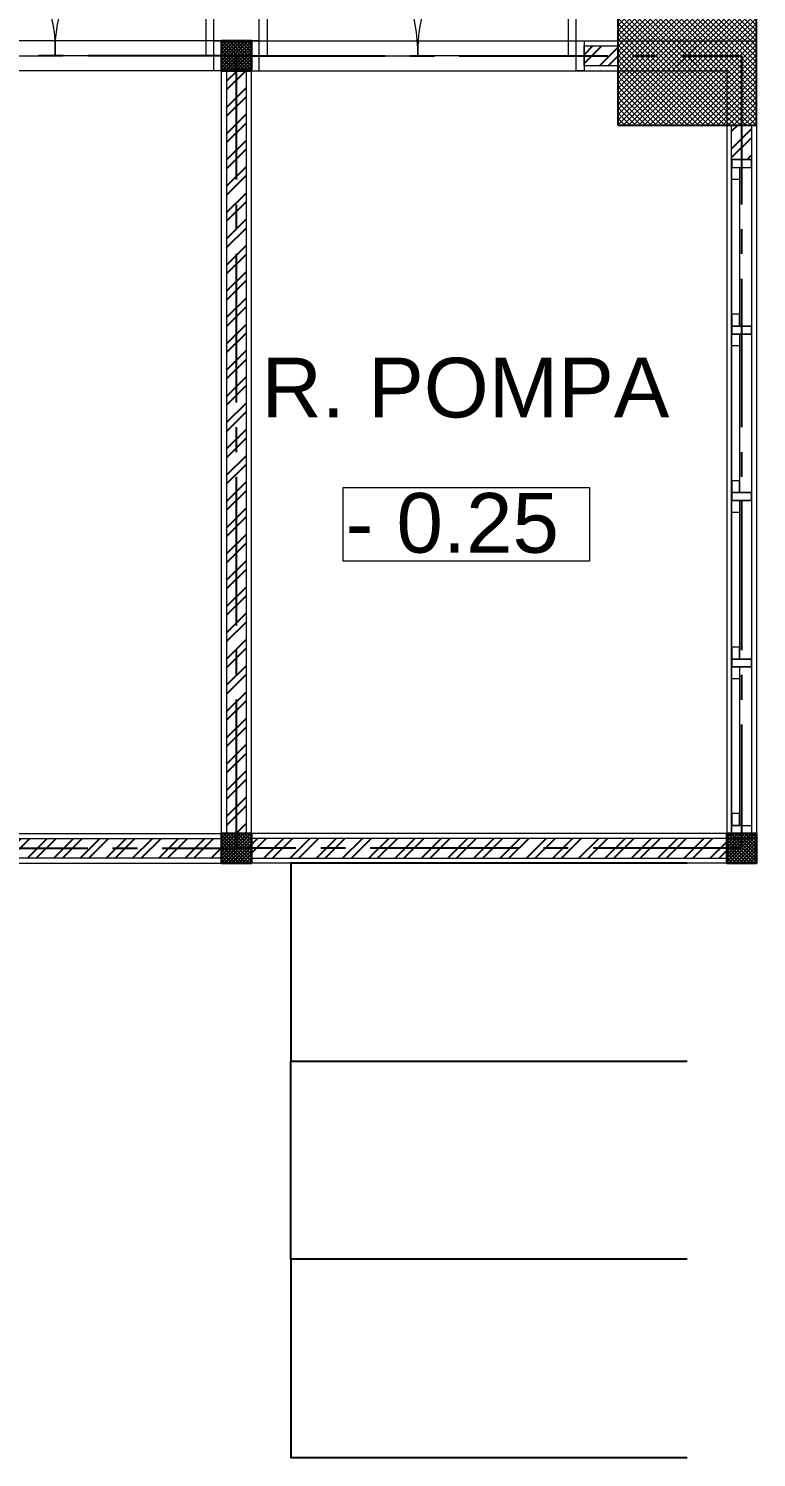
# Model space of a CAD drawing. Header units: inches. Extents: x 249 to 1192, y -18 to 440.
# Drawn here: x 266.03 to 269.7, y 266.1 to 273.31 of the extents above; entities that cross this region are included whole.
import ezdxf

# ---------------------------------------------------------------- set-up
doc = ezdxf.new("R2010")
doc.units = ezdxf.units.IN
doc.header["$MEASUREMENT"] = 0
doc.linetypes.add('CENTER2', pattern=[1.125, 0.75, -0.125, 0.125, -0.125])
for name, color, linetype, lineweight in [('ARSIR BETON', 8, 'Continuous', 0), ('DINDING', 6, 'Continuous', 0), ('DINDING2', 137, 'Continuous', 20), ('KUSEN', 16, 'Continuous', 15), ('TEXT (KET. RUANG)', 7, 'Continuous', 5)]:
    doc.layers.add(name, color=color, linetype=linetype, lineweight=lineweight)
for name, color, linetype in [('ARSIR DINDING', 64, 'Continuous'), ('AS', 15, 'CENTER2'), ('KENDARAAN', 9, 'Continuous'), ('KOLOM', 5, 'Continuous')]:
    doc.layers.add(name, color=color, linetype=linetype)
doc.styles.get("Standard").update_dxf_attribs({"font": 'arial.ttf'})

# ---------------------------------------------------------------- blocks, each defined once
blk = doc.blocks.new('K1')
at = {"layer": 'ARSIR BETON'}
h = blk.add_hatch(dxfattribs=at)
h.set_pattern_fill('ANSI37', color=256, scale=0.15, style=0)
h.set_pattern_definition([(45, (258.3748891430789, 277.1207513811261), (-0.01325825214724776, 0.01325825214724777), []), (135, (258.3748891430789, 277.1207513811261), (-0.01325825214724777, -0.01325825214724776), [])])
h.paths.add_polyline_path([(259.1248891430789, 277.170751381126), (259.1248891430789, 277.870751381126), (258.4248891430789, 277.870751381126), (258.4248891430789, 277.170751381126)])
at = {"layer": 'KOLOM'}
blk.add_lwpolyline([(258.4248891430789, 277.170751381126), (259.1248891430789, 277.170751381126), (259.1248891430789, 277.870751381126), (258.4248891430789, 277.870751381126)], close=True, dxfattribs=at)
for points in [[(258.7248891430789, 277.5707513811261), (258.8248891430789, 277.4707513811261)], [(258.7248891430789, 277.4707513811261), (258.8248891430789, 277.5707513811261)]]:
    blk.add_lwpolyline(points, dxfattribs=at)
blk = doc.blocks.new('P1')
for points in [[(-56.663672384632, 234.1861298480323), (-56.663672384632, 234.9861298480323), (-56.623672384632, 234.9861298480323), (-56.623672384632, 234.1861298480323), (-56.663672384632, 234.1861298480323)], [(-55.06367238463201, 234.1861298480323), (-55.06367238463201, 234.9861298480323), (-55.10367238463201, 234.9861298480323), (-55.10367238463201, 234.1861298480323), (-55.06367238463201, 234.1861298480323)], [(-56.663672384632, 234.1861298480323), (-55.863672384632, 234.1861298480323)], [(-55.06367238463201, 234.1861298480323), (-55.863672384632, 234.1861298480323)]]:
    blk.add_lwpolyline(points)
for points in [[(-56.703672384632, 234.1111298480323), (-56.663672384632, 234.1111298480323), (-56.663672384632, 234.2611298480323), (-56.703672384632, 234.2611298480323)], [(-55.02367238463201, 234.1111298480323), (-55.06367238463201, 234.1111298480323), (-55.06367238463201, 234.2611298480323), (-55.02367238463201, 234.2611298480323)]]:
    blk.add_lwpolyline(points, close=True)
for centre, start, end in [((-56.643672384632, 234.2061298480323), 358.5311992856155, 91.468800714386), ((-55.08367238463201, 234.2061298480323), 88.53119928561435, 181.4688007143845)]:
    blk.add_arc(centre, 0.78025636812524, start, end)
blk = doc.blocks.new('K2')
at = {"layer": 'ARSIR BETON'}
h = blk.add_hatch(dxfattribs=at)
h.set_pattern_fill('ANSI37', color=256, scale=0.1, style=0)
h.set_pattern_definition([(45, (-38.74362574940218, 268.0828744956948), (-0.008838834764831844, 0.008838834764831846), []), (135, (-38.74362574940218, 268.0828744956948), (-0.008838834764831846, -0.008838834764831844), [])])
h.paths.add_polyline_path([(-38.59362574940219, 268.2328744956948), (-38.74362574940218, 268.2328744956948), (-38.74362574940218, 268.0828744956948), (-38.59362574940219, 268.0828744956948)])
at = {"layer": 'KOLOM'}
blk.add_lwpolyline([(-38.74362574940218, 268.0828744956948), (-38.59362574940219, 268.0828744956948), (-38.59362574940219, 268.2328744956948), (-38.74362574940218, 268.2328744956948)], close=True, dxfattribs=at)
blk = doc.blocks.new('LT1')
at = {"layer": 'ARSIR DINDING'}
h = blk.add_hatch(dxfattribs=at)
h.set_pattern_fill('ANSI32', color=256, scale=0.25, style=0)
h.set_pattern_definition([(45, (687.4580811083894, 134.1069479724834), (-0.06629126073623882, 0.06629126073623884), []), (45, (687.5022752821394, 134.1069479724834), (-0.06629126073623882, 0.06629126073623884), [])])
h.paths.add_polyline_path([(691.078308356768, 138.1069439239885), (687.4580811083894, 138.1069439239885), (687.4580811083894, 138.2069439239885), (691.078308356768, 138.2069439239885)])
h.paths.add_polyline_path([(692.7833175672885, 134.2319479724832), (692.8833085327673, 134.2319479724832), (692.8833085327673, 138.0819432785968), (692.7833175672885, 138.0819432785968)])
h.paths.add_polyline_path([(695.3083374765146, 134.2069426489207), (692.9083178605698, 134.2069426489207), (692.9083178605698, 134.1069684054578), (695.3083374765146, 134.1069684054578)])
h.paths.add_polyline_path([(688.1587415249396, 134.2069331459848), (692.7583178606174, 134.2069331459848), (692.7583178606174, 134.1069479724834), (688.1587415249396, 134.1069479724834)])
h = blk.add_hatch(dxfattribs=at)
h.set_pattern_fill('ANSI32', color=256, scale=0.25, style=0)
h.set_pattern_definition([(45, (694.588308356759, 138.1069437760881), (-0.06629126073623882, 0.06629126073623884), []), (45, (694.632502530509, 138.1069437760881), (-0.06629126073623882, 0.06629126073623884), [])])
h.paths.add_polyline_path([(694.588308356759, 138.2069437303655), (694.7583374765146, 138.2069437303655), (694.7583374765146, 138.1069437760881), (694.588308356759, 138.1069437760881)])
h = blk.add_hatch(dxfattribs=at)
h.set_pattern_fill('ANSI32', color=256, scale=0.25, style=0)
h.set_pattern_definition([(45, (695.3333374765145, 137.6328155907301), (-0.06629126073623882, 0.06629126073623884), []), (45, (695.3775316502646, 137.6328155907301), (-0.06629126073623882, 0.06629126073623884), [])])
h.paths.add_polyline_path([(695.4333374765146, 137.8069439239885), (695.3833374765146, 137.8069439239885), (695.3833374765146, 137.6328155907301), (695.4333374765146, 137.6328155907301)])
h.paths.add_polyline_path([(695.3833374765146, 137.8069439239885), (695.3333374765145, 137.8069439239885), (695.3333374765145, 137.6328155907301), (695.3833374765146, 137.6328155907301)])
at = {"layer": 'AS'}
for points in [[(686.8330811083895, 134.1569438720868), (692.8333177432858, 134.156948024385), (692.8333083567682, 138.1569439239885), (686.8330811083895, 138.1569439239885)], [(695.3833374765146, 134.1569431589447), (692.8333177432362, 134.1569691705015), (692.8333083567697, 138.1569432584286), (695.3833374765146, 138.1569439441568)]]:
    blk.add_lwpolyline(points, close=True, dxfattribs=at)
at = {"layer": 'DINDING'}
for points in [[(686.7580811083895, 134.0819438201851), (692.9083179192833, 134.0819480762868), (692.9083081807711, 138.2319439239885), (686.7580811083895, 138.2319439239885)], [(695.4583374765145, 134.081942393901), (692.7583179192316, 134.0819699355357), (692.7583081807722, 138.2319432382603), (695.4583374765145, 138.231943964325)], [(686.9080811083895, 134.2319439239885), (692.7583175672883, 134.2319479724832), (692.7583085327653, 138.0819439239885), (686.9080811083895, 138.0819439239885)], [(695.3083374765146, 134.2319439239885), (692.9083175672408, 134.2319684054673), (692.9083085327674, 138.0819432785969), (695.3083374765146, 138.0819439239885)]]:
    blk.add_lwpolyline(points, close=True, dxfattribs=at)
at = {"layer": 'DINDING2'}
for points in [[(694.588308356759, 138.2069437303655), (694.7583374765146, 138.2069437303655), (694.7583374765146, 138.1069437760881), (694.588308356759, 138.1069437760881)], [(692.7833175672885, 134.2319479724832), (692.8833085327673, 134.2319479724832), (692.8833085327673, 138.0819432785968), (692.7833175672885, 138.0819432785968)], [(695.3333374765145, 137.8069439239885), (695.4333374765146, 137.8069439239885), (695.4333374765146, 134.2069426489207), (695.3333374765145, 134.2069426489207)], [(688.1587415249396, 134.2069331459848), (692.7583178606174, 134.2069331459848), (692.7583178606174, 134.1069479724834), (688.1587415249396, 134.1069479724834)], [(695.3083374765146, 134.2069426489207), (692.9083178605698, 134.2069426489207), (692.9083178605698, 134.1069684054578), (695.3083374765146, 134.1069684054578)]]:
    blk.add_lwpolyline(points, close=True, dxfattribs=at)
at = {"layer": 'KENDARAAN'}
for points in [[(695.1080811083895, 134.0819663677651), (693.1080811083895, 134.0819663677652), (693.1080811083897, 133.0819663677652), (695.1080811083895, 133.0819663677651)], [(695.1080811083896, 132.0819663677651), (693.1080811083895, 132.0819663677652), (693.1080811083897, 133.0819663677652), (695.1080811083895, 133.0819663677651)], [(695.1080811083896, 132.0819663677651), (693.1080811083895, 132.0819663677652), (693.1080811083895, 131.0819663677652), (695.1080811083895, 131.0819663677651)]]:
    blk.add_lwpolyline(points, dxfattribs=at)
at = {"layer": 'KUSEN'}
for points in [[(695.3333472680644, 137.5928155907301), (695.4333472680645, 137.5928155907301), (695.4333472680645, 137.6328155907301), (695.3333472680644, 137.6328155907301)], [(695.4333472680645, 136.7526217256183), (695.3333472680644, 136.7526217256183), (695.3333472680644, 137.6328155907301), (695.4333472680645, 137.6328155907301)], [(695.3333472680644, 137.6328155907301), (695.4333276849648, 137.6328155907301), (695.4333276849648, 134.232040130283), (695.3333472680644, 134.232040130283)], [(695.3733472680643, 136.7926217256183), (695.3333472680644, 136.7926217256183), (695.3333472680644, 137.5928155907301), (695.3733472680643, 137.5928155907301)], [(695.3333472680644, 136.7526217256183), (695.4333472680645, 136.7526217256183), (695.4333472680645, 136.7926217256183), (695.3333472680644, 136.7926217256183)], [(695.4333472680645, 135.9124278605065), (695.3333472680644, 135.9124278605065), (695.3333472680644, 136.7926217256183), (695.4333472680645, 136.7926217256183)], [(695.3333472680644, 136.7926217256183), (695.4333472680645, 136.7926217256183), (695.4333472680645, 136.7526217256183), (695.3333472680644, 136.7526217256183)], [(695.3733472680643, 135.9524278605065), (695.3333472680644, 135.9524278605065), (695.3333472680644, 136.7526217256183), (695.3733472680643, 136.7526217256183)], [(695.3333472680644, 135.9124278605065), (695.4333472680645, 135.9124278605065), (695.4333472680645, 135.9524278605065), (695.3333472680644, 135.9524278605065)], [(695.4333472680645, 135.0722339953948), (695.3333472680644, 135.0722339953948), (695.3333472680644, 135.9524278605065), (695.4333472680645, 135.9524278605065)], [(695.3333472680644, 135.9524278605065), (695.4333472680645, 135.9524278605065), (695.4333472680645, 135.9124278605065), (695.3333472680644, 135.9124278605065)], [(695.3733472680643, 135.1122339953947), (695.3333472680644, 135.1122339953947), (695.3333472680644, 135.9124278605065), (695.3733472680643, 135.9124278605065)], [(695.3333442112388, 135.0722339953948), (695.4333442112389, 135.0722339953948), (695.4333442112389, 135.1122339953947), (695.3333442112388, 135.1122339953947)], [(695.4333442112389, 134.232040130283), (695.3333442112388, 134.232040130283), (695.3333442112388, 135.1122339953947), (695.4333442112389, 135.1122339953947)], [(695.3333472680644, 135.1122339953947), (695.4333472680645, 135.1122339953947), (695.4333472680645, 135.0722339953948), (695.3333472680644, 135.0722339953948)], [(695.3733442112388, 134.272040130283), (695.3333442112388, 134.272040130283), (695.3333442112388, 135.0722339953948), (695.3733442112388, 135.0722339953948)], [(695.3333442112388, 134.272040130283), (695.4333442112389, 134.272040130283), (695.4333442112389, 134.232040130283), (695.3333442112388, 134.232040130283)]]:
    blk.add_lwpolyline(points, close=True, dxfattribs=at)
for points in [[(695.3733472680643, 137.5928155907301), (695.3733472680643, 137.5328155907301), (695.3333472680644, 137.5328155907301), (695.3333472680644, 137.5928155907301), (695.3733472680643, 137.5928155907301)], [(695.3733472680643, 136.7926217256183), (695.3733472680643, 136.8526217256183), (695.3333472680644, 136.8526217256183), (695.3333472680644, 136.7926217256183), (695.3733472680643, 136.7926217256183)], [(695.3733472680643, 136.7526217256183), (695.3733472680643, 136.6926217256183), (695.3333472680644, 136.6926217256183), (695.3333472680644, 136.7526217256183), (695.3733472680643, 136.7526217256183)], [(695.3733472680643, 135.9524278605065), (695.3733472680643, 136.0124278605065), (695.3333472680644, 136.0124278605065), (695.3333472680644, 135.9524278605065), (695.3733472680643, 135.9524278605065)], [(695.3733472680643, 135.9124278605065), (695.3733472680643, 135.8524278605065), (695.3333472680644, 135.8524278605065), (695.3333472680644, 135.9124278605065), (695.3733472680643, 135.9124278605065)], [(695.3733472680643, 135.1122339953947), (695.3733472680643, 135.1722339953947), (695.3333472680644, 135.1722339953947), (695.3333472680644, 135.1122339953947), (695.3733472680643, 135.1122339953947)], [(695.3733442112388, 135.0722339953948), (695.3733442112388, 135.0122339953948), (695.3333442112388, 135.0122339953948), (695.3333442112388, 135.0722339953948), (695.3733442112388, 135.0722339953948)], [(695.3733442112388, 134.272040130283), (695.3733442112388, 134.332040130283), (695.3333442112388, 134.332040130283), (695.3333442112388, 134.272040130283), (695.3733442112388, 134.272040130283)]]:
    blk.add_lwpolyline(points, dxfattribs=at)
at = {"layer": 'TEXT (KET. RUANG)', "color": 1}
blk.add_lwpolyline([(693.37232540252, 135.9783796076958), (694.6147901163858, 135.9783796076958), (694.6147901163858, 135.6053295481579), (693.37232540252, 135.6053295481579)], close=True, dxfattribs=at)
at = {"rotation": 359.9955922790221}
for p in [(731.4813166288714, -130.0038958772258), (731.4813260153873, -134.0038910795359), (734.0313455726185, -134.0038952318112)]:
    blk.add_blockref('K2', p, dxfattribs=at)
at = {"xscale": -1, "rotation": 180}
for p in [(731.5019459290601, 406.3149139831243), (731.501955315576, 402.3149187808142), (734.0519748728072, 402.3149146285389)]:
    blk.add_blockref('K2', p, dxfattribs=at)
at = {"layer": 'KOLOM'}
blk.add_blockref('K1', (436.3334483334357, -139.3638074571375), dxfattribs=at)
at = {"layer": 'KUSEN', "xscale": -1}
blk.add_blockref('P1', (636.054635972136, -96.02918592404379), dxfattribs=at)
at = {"layer": 'KUSEN'}
blk.add_blockref('P1', (749.611980741391, -96.02918187587144), dxfattribs=at)
at = {"layer": 'TEXT (KET. RUANG)'}
for s, p in [(' R. POMPA', (692.8430545541776, 136.3314732445482)), ('- 0.25', (693.3841308061428, 135.6486919419542))]:
    blk.add_text(s, height=0.3014990433612379, dxfattribs=at).set_placement(p)

msp = doc.modelspace()

# ---------------------------------------------------------------- block references
msp.add_blockref('LT1', (-425.7553560432876, 135.0136172111484))

doc.saveas('drawing.dxf')
